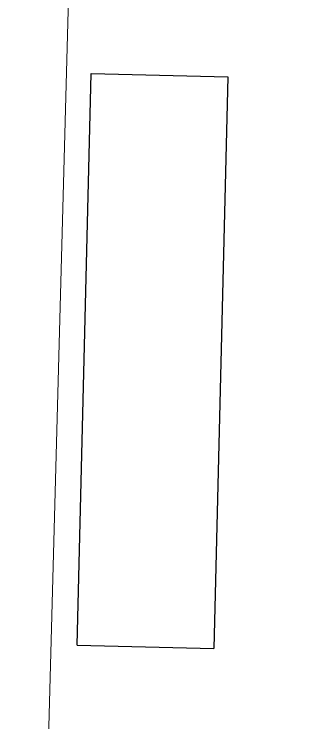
# Model space of a CAD drawing. Header units: millimetres. Extents: x 1418 to 1811, y 1796 to 1956.
# Drawn here: x 1520.927 to 1522.728, y 1831.133 to 1835.369 of the extents above; entities that cross this region are included whole.
import ezdxf

# ---------------------------------------------------------------- set-up
doc = ezdxf.new("R2010")
doc.units = ezdxf.units.MM
doc.layers.add('LAYER01', color=7, linetype='Continuous', lineweight=13)
doc.layers.add('VEGETAIS', color=3, linetype='Continuous')

msp = doc.modelspace()

# ---------------------------------------------------------------- linework, layer by layer
at = {"layer": 'LAYER01'}
msp.add_line((1522.7277, 1890.1433), (1520.9272, 1823.4673), dxfattribs=at)
at = {"layer": 'VEGETAIS'}
for p, q in [((1521.3026, 1831.5971), (1521.3858, 1835.0149)), ((1521.3858, 1835.0149), (1522.2021, 1834.995)), ((1522.2021, 1834.995), (1522.1189, 1831.5772)), ((1521.3026, 1831.5971), (1522.1189, 1831.5772))]:
    msp.add_line(p, q, dxfattribs=at)

doc.saveas('drawing.dxf')
